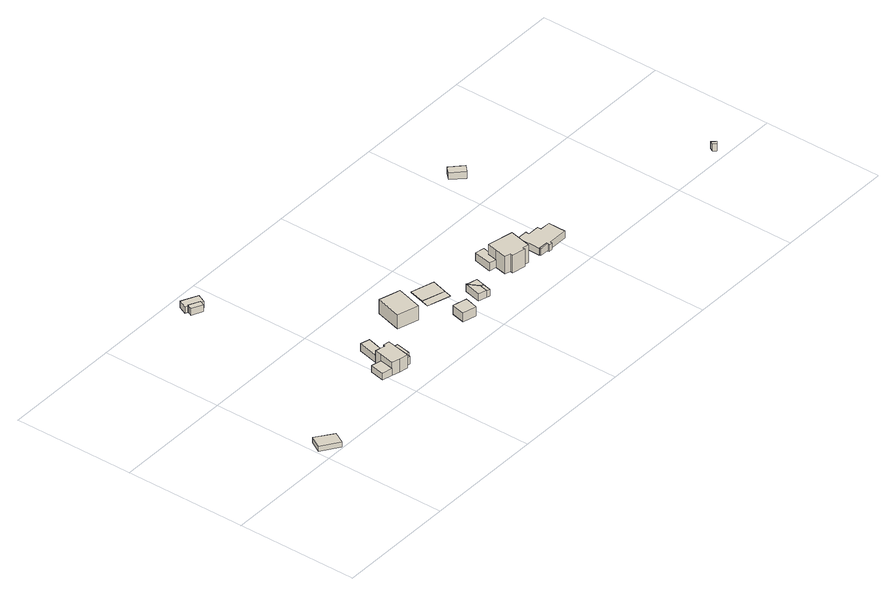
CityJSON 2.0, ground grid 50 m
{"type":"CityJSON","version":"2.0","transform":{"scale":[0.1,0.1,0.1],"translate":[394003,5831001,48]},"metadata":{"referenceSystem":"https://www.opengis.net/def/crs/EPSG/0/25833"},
"CityObjects":{
"building1":{"type":"Building","attributes":{"Gemeindeschluessel":"11000003","BezugspunktDach":"2200","function":"31001_1312","measuredHeight":2.33,"storeysAboveGround":1},"address":[{"country":"Germany","locality":"Berlin","thoroughfareNumber":"30","thoroughfareName":"Straße 180"}],"geometry":[{"type":"Solid","lod":"1","boundaries":[[[[0,1,2,3]],[[4,5,6,7]],[[4,7,3,2]],[[5,4,2,1]],[[6,5,1,0]],[[7,6,0,3]]]]}]},
"building2":{"type":"Building","attributes":{"Gemeindeschluessel":"11000003","BezugspunktDach":"2200","function":"31001_2463","measuredHeight":3.26,"storeysAboveGround":1},"address":[{"country":"Germany","locality":"Berlin","thoroughfareNumber":"39 (1)","thoroughfareName":"Straße 180"}],"geometry":[{"type":"Solid","lod":"1","boundaries":[[[[8,9,10,11]],[[12,13,14,15]],[[12,15,11,10]],[[13,12,10,9]],[[14,13,9,8]],[[15,14,8,11]]]]}]},
"building3":{"type":"Building","attributes":{"Gemeindeschluessel":"11000003","function":"31001_1010"},"address":[{"country":"Germany","locality":"Berlin","thoroughfareNumber":"39","thoroughfareName":"Straße 180"}],"children":["building3-1","building3-2"]},
"building3-1":{"type":"BuildingPart","attributes":{"BezugspunktDach":"2200","measuredHeight":8.05,"storeysAboveGround":2},"parents":["building3"],"geometry":[{"type":"MultiSurface","lod":"1","boundaries":[[[16,17,18,19,20,21,22,23,24,25,26]],[[27,28,29,30,31,32,33,34,35,36,37]],[[27,37,26,25]],[[28,27,25,24]],[[29,28,24,23]],[[30,29,23,22]],[[31,30,22,21]],[[32,31,21,20]],[[33,32,20,19]],[[34,38,39,40,41,33,19,18]],[[35,34,18,17]],[[36,35,17,16]],[[37,36,16,26]],[[41,40,39,38,34]]]}]},
"building3-2":{"type":"BuildingPart","attributes":{"BezugspunktDach":"2200","measuredHeight":3.25,"storeysAboveGround":2},"parents":["building3"],"geometry":[{"type":"Solid","lod":"1","boundaries":[[[[42,43,44,39,38]],[[40,45,46,47,34]],[[45,40,39,44]],[[46,45,44,43]],[[47,46,43,42]],[[34,47,42,38]],[[40,34,38,39]]]]}]},
"building4":{"type":"Building","attributes":{"Gemeindeschluessel":"11000003","BezugspunktDach":"2200","function":"31001_2000","measuredHeight":3.13,"storeysAboveGround":1},"address":[{"country":"Germany","locality":"Berlin","thoroughfareNumber":"39 (2)","thoroughfareName":"Straße 180"}],"geometry":[{"type":"Solid","lod":"1","boundaries":[[[[48,49,50,51,52]],[[53,54,55,56,57]],[[53,57,52,51]],[[54,53,51,50]],[[55,54,50,49]],[[56,55,49,48]],[[57,56,48,52]]]]}]},
"building5":{"type":"Building","attributes":{"Gemeindeschluessel":"11000003","BezugspunktDach":"2200","function":"51009_1610","measuredHeight":3.12,"storeysAboveGround":0},"address":[{"country":"Germany","locality":"Berlin"}],"geometry":[{"type":"Solid","lod":"1","boundaries":[[[[58,59,60,61,62]],[[63,64,65,66,67]],[[63,67,62,61]],[[64,63,61,60]],[[65,64,60,59]],[[66,65,59,58]],[[67,66,58,62]]]]}]},
"building6":{"type":"Building","attributes":{"Gemeindeschluessel":"11000003","BezugspunktDach":"2200","function":"31001_1010","measuredHeight":2.73,"storeysAboveGround":1},"address":[{"country":"Germany","locality":"Berlin","thoroughfareNumber":"47","thoroughfareName":"Straße 180"}],"geometry":[{"type":"Solid","lod":"1","boundaries":[[[[68,69,70,71,72,73]],[[74,75,76,77,78,79]],[[74,79,73,72]],[[75,74,72,71]],[[76,75,71,70]],[[77,76,70,69]],[[78,77,69,68]],[[79,78,68,73]]]]}]},
"building7":{"type":"Building","attributes":{"Gemeindeschluessel":"11000003","BezugspunktDach":"2200","function":"51009_1610","measuredHeight":2.66,"storeysAboveGround":0},"address":[{"country":"Germany","locality":"Berlin"}],"geometry":[{"type":"Solid","lod":"1","boundaries":[[[[80,81,82,83,84,85]],[[86,87,88,89,90,91]],[[86,91,85,84]],[[87,86,84,83]],[[88,87,83,82]],[[89,88,82,81]],[[90,89,81,80]],[[91,90,80,85]]]]}]},
"building8":{"type":"Building","attributes":{"Gemeindeschluessel":"11000003","BezugspunktDach":"2200","function":"31001_1010","measuredHeight":8.57,"storeysAboveGround":1},"address":[{"country":"Germany","locality":"Berlin","thoroughfareNumber":"39A","thoroughfareName":"Straße 180"}],"geometry":[{"type":"Solid","lod":"1","boundaries":[[[[92,93,94,95,96]],[[97,98,99,100,101]],[[97,101,96,95]],[[98,97,95,94]],[[99,98,94,93]],[[100,99,93,92]],[[101,100,92,96]]]]}]},
"building9":{"type":"Building","attributes":{"Gemeindeschluessel":"11000003","BezugspunktDach":"2200","function":"31001_1010","measuredHeight":4.65,"storeysAboveGround":1},"address":[{"country":"Germany","locality":"Berlin","thoroughfareNumber":"41","thoroughfareName":"Straße 180"}],"geometry":[{"type":"Solid","lod":"1","boundaries":[[[[102,103,104,105,106]],[[107,108,109,110,111]],[[107,111,106,105]],[[108,107,105,104]],[[109,108,104,103]],[[110,109,103,102]],[[111,110,102,106]]]]}]},
"building10":{"type":"Building","attributes":{"Gemeindeschluessel":"11000003","function":"31001_1010"},"address":[{"country":"Germany","locality":"Berlin","thoroughfareNumber":"41 (1)","thoroughfareName":"Straße 180"}],"children":["building10-1","building10-2"]},
"building10-1":{"type":"BuildingPart","attributes":{"BezugspunktDach":"2200","measuredHeight":0.239,"storeysAboveGround":2},"parents":["building10"],"geometry":[{"type":"Solid","lod":"1","boundaries":[[[[112,113,114,115,116,117]],[[118,119,120,121,122,123]],[[118,123,117,116]],[[119,118,116,115]],[[120,119,115,114]],[[121,120,114,113]],[[122,121,113,112]],[[123,122,112,117]]]]}]},
"building10-2":{"type":"BuildingPart","attributes":{"BezugspunktDach":"2200","measuredHeight":0.239,"storeysAboveGround":2},"parents":["building10"],"geometry":[{"type":"Solid","lod":"1","boundaries":[[[[112,113,116,117]],[[118,121,122,123]],[[118,123,117,116]],[[121,118,116,113]],[[122,121,113,112]],[[123,122,112,117]]]]}]},
"building11":{"type":"Building","attributes":{"Gemeindeschluessel":"11000003","function":"31001_1313"},"address":[{"country":"Germany","locality":"Berlin","thoroughfareNumber":"41A","thoroughfareName":"Straße 180"}],"children":["building11-1","building11-2"]},
"building11-1":{"type":"BuildingPart","attributes":{"BezugspunktDach":"2200","measuredHeight":3.2,"storeysAboveGround":1},"parents":["building11"],"geometry":[{"type":"Solid","lod":"1","boundaries":[[[[124,125,126,127]],[[128,129,130,131]],[[128,131,127,126]],[[129,128,126,125],[129,132,133,128]],[[130,129,125,124]],[[131,130,124,127]],[[132,129,128,133]]]]}]},
"building11-2":{"type":"BuildingPart","attributes":{"BezugspunktDach":"2200","measuredHeight":3.01,"storeysAboveGround":1},"parents":["building11"],"geometry":[{"type":"Solid","lod":"1","boundaries":[[[[132,134,135,133]],[[136,137,129,128]],[[136,128,133,135]],[[137,136,135,134]],[[129,137,134,132]],[[132,133,128,129]]]]}]},
"building12":{"type":"Building","attributes":{"Gemeindeschluessel":"11000003","BezugspunktDach":"2200","function":"51009_1610","measuredHeight":2.75,"storeysAboveGround":0},"address":[{"country":"Germany","locality":"Berlin"}],"geometry":[{"type":"Solid","lod":"1","boundaries":[[[[138,139,140,141]],[[142,143,144,145]],[[142,145,141,140]],[[143,142,140,139]],[[144,143,139,138]],[[145,144,138,141]]]]}]},
"building13":{"type":"Building","attributes":{"Gemeindeschluessel":"11000003","BezugspunktDach":"2200","function":"31001_2463","measuredHeight":3.38,"storeysAboveGround":1},"address":[{"country":"Germany","locality":"Berlin","thoroughfareNumber":"43 (1)","thoroughfareName":"Straße 180"}],"geometry":[{"type":"Solid","lod":"1","boundaries":[[[[146,147,148,149,150,151]],[[152,153,154,155,156,157]],[[152,157,151,150]],[[153,152,150,149]],[[154,153,149,148]],[[155,154,148,147]],[[156,155,147,146]],[[157,156,146,151]]]]}]},
"building14":{"type":"Building","attributes":{"Gemeindeschluessel":"11000003","BezugspunktDach":"2200","function":"31001_1010","measuredHeight":8.93,"storeysAboveGround":1},"address":[{"country":"Germany","locality":"Berlin","thoroughfareNumber":"43","thoroughfareName":"Straße 180"}],"geometry":[{"type":"Solid","lod":"1","boundaries":[[[[158,159,160,161,162,163,164,165,166,167]],[[168,169,170,171,172,173,174,175,176,177]],[[168,177,167,166]],[[169,168,166,165]],[[170,169,165,164]],[[171,170,164,163]],[[172,171,163,162]],[[173,172,162,161]],[[174,173,161,160]],[[175,174,160,159]],[[176,175,159,158]],[[177,176,158,167]]]]}]},
"building15":{"type":"Building","attributes":{"Gemeindeschluessel":"11000003","BezugspunktDach":"2200","function":"51009_1610","measuredHeight":3,"storeysAboveGround":0},"address":[{"country":"Germany","locality":"Berlin"}],"geometry":[{"type":"Solid","lod":"1","boundaries":[[[[178,179,180,181]],[[182,183,184,185]],[[182,185,181,180]],[[183,182,180,179]],[[184,183,179,178]],[[185,184,178,181]]]]}]},
"building16":{"type":"Building","attributes":{"Gemeindeschluessel":"11000003","BezugspunktDach":"2200","function":"31001_1010","measuredHeight":3.07,"storeysAboveGround":1},"address":[{"country":"Germany","locality":"Berlin","thoroughfareNumber":"45","thoroughfareName":"Straße 180"}],"geometry":[{"type":"Solid","lod":"1","boundaries":[[[[186,187,188,189,190,191,192,193,194,195,196,197,198]],[[199,200,201,202,203,204,205,206,207,208,209,210,211]],[[199,211,198,197]],[[200,199,197,196]],[[201,200,196,195]],[[202,201,195,194]],[[203,202,194,193]],[[204,203,193,192]],[[205,204,192,191]],[[206,205,191,190]],[[207,206,190,189]],[[208,207,189,188]],[[209,208,188,187]],[[210,209,187,186]],[[211,210,186,198]]]]}]},
"building17":{"type":"Building","attributes":{"Gemeindeschluessel":"11000003","BezugspunktDach":"2200","function":"31001_1010","measuredHeight":2.92,"storeysAboveGround":1},"address":[{"country":"Germany","locality":"Berlin","thoroughfareNumber":"47 (1)","thoroughfareName":"Straße 180"}],"geometry":[{"type":"Solid","lod":"1","boundaries":[[[[212,213,214,215]],[[216,217,218,219]],[[216,219,215,214]],[[217,216,214,213]],[[218,217,213,212]],[[219,218,212,215]]]]}]},
"building18":{"type":"Building","attributes":{"Gemeindeschluessel":"11000003","BezugspunktDach":"2200","function":"31001_2000","measuredHeight":3,"storeysAboveGround":1},"address":[{"country":"Germany","locality":"Berlin","thoroughfareNumber":"29 (5)","thoroughfareName":"Baltrumstraße"}],"geometry":[{"type":"Solid","lod":"1","boundaries":[[[[220,221,222,223]],[[224,225,226,227]],[[224,227,223,222]],[[225,224,222,221]],[[226,225,221,220]],[[227,226,220,223]]]]}]}
},
"vertices":[
[77,0,37],[103,47,37],[33,99,37],[4,49,37],[33,99,14],[103,47,14],[77,0,14],[4,49,14],
[514,119,46],[526,178,46],[484,188,46],[471,129,46],[484,188,17],[526,178,17],[514,119,17],[471,129,17],
[548,111,73],[582,103,73],[585,115,73],[603,203,73],[577,207,73],[575,199,73],[567,201,73],[538,207,73],[533,208,73],[526,178,73],[514,119,73],[526,178,16],[533,208,16],[538,207,16],[567,201,16],[575,199,16],[577,207,16],[603,203,16],[585,115,16],[582,103,16],[548,111,16],[514,119,16],[585,115,49],[596,169,49],[596,169,16],[592,147,16],
[606,111,49],[611,137,49],[616,165,49],[616,165,16],[611,137,16],[606,111,16],
[575,199,45],[577,207,45],[599,288,45],[561,298,45],[538,207,45],[561,298,13],[599,288,13],[577,207,13],[575,199,13],[538,207,13],
[396,873,46],[406,894,46],[361,916,46],[356,905,46],[351,894,46],[356,905,16],[361,916,16],[406,894,16],[396,873,16],[351,894,16],
[361,916,42],[406,894,42],[417,888,42],[433,923,42],[366,955,42],[350,921,42],[366,955,14],[433,923,14],[417,888,14],[406,894,14],[361,916,14],[350,921,14],
[616,165,43],[611,137,43],[628,134,43],[640,194,43],[603,203,43],[596,169,43],[603,203,17],[640,194,17],[628,134,17],[611,137,17],[616,165,17],[596,169,17],
[830,250,75],[861,357,75],[817,369,75],[773,382,75],[743,275,75],[773,382,13],[817,369,13],[861,357,13],[830,250,13],[743,275,13],
[980,109,48],[987,136,48],[994,164,48],[937,178,48],[924,123,48],[937,178,8],[994,164,8],[987,136,8],[980,109,8],[924,123,8],
[1011,249,12],[1020,281,12],[1039,345,12],[943,373,12],[925,309,12],[916,277,12],[925,309,10],[943,373,10],[1039,345,10],[1020,281,10],[1011,249,10],[916,277,10],
[1084,145,42],[1092,179,42],[1068,224,42],[1050,154,42],[1068,224,10],[1092,179,10],[1084,145,10],[1050,154,10],[1092,179,40],[1068,224,40],
[1107,176,40],[1116,212,40],[1116,212,10],[1107,176,10],
[1099,141,39],[1107,176,39],[1092,179,39],[1084,145,39],[1092,179,11],[1107,176,11],[1099,141,11],[1084,145,11],
[1241,225,46],[1250,267,46],[1259,265,46],[1268,301,46],[1229,308,46],[1211,232,46],[1229,308,12],[1268,301,12],[1259,265,12],[1250,267,12],[1241,225,12],[1211,232,12],
[1254,171,90],[1251,159,90],[1308,147,90],[1309,159,90],[1335,153,90],[1356,244,90],[1259,265,90],[1250,267,90],[1241,225,90],[1231,176,90],[1241,225,13],[1250,267,13],[1259,265,13],[1356,244,13],[1335,153,13],[1309,159,13],[1308,147,13],[1251,159,13],[1254,171,13],[1231,176,13],
[1430,141,45],[1430,147,45],[1392,148,45],[1391,142,45],[1392,148,15],[1430,147,15],[1430,141,15],[1391,142,15],
[1430,147,43],[1430,141,43],[1430,135,43],[1445,135,43],[1445,141,43],[1527,140,43],[1528,214,43],[1484,215,43],[1484,230,43],[1436,231,43],[1437,245,43],[1393,246,43],[1392,148,43],[1393,246,13],[1437,245,13],[1436,231,13],[1484,230,13],[1484,215,13],[1528,214,13],[1527,140,13],[1445,141,13],[1445,135,13],[1430,135,13],[1430,141,13],[1430,147,13],[1392,148,13],
[1583,624,47],[1609,650,47],[1561,697,47],[1536,671,47],[1561,697,18],[1609,650,18],[1583,624,18],[1536,671,18],
[2254,30,48],[2267,41,48],[2251,57,48],[2244,42,48],[2251,57,18],[2267,41,18],[2254,30,18],[2244,42,18]
]}
